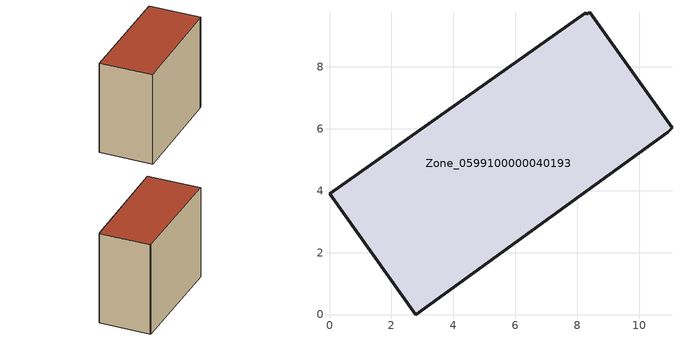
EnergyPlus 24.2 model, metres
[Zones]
Zone_0599100000040193
 floor ground (C_G): 11.06,6.03 10.92,5.89 2.78,0 0,3.9 8.28,9.74 8.31,9.69 8.41,9.76 z0
 wall outside (C_F): 11.06,6.03 8.41,9.76 8.31,9.69 8.28,9.74 0,3.9 2.78,0 10.92,5.89 11.06,6.03 z0:8.52
 roof outside (C_R): 10.92,5.89 11.06,6.03 8.41,9.76 8.31,9.69 8.28,9.74 0,3.9 2.78,0 z8.52
[BUILDING]
Pand.0599100000040193: North Axis=0; Terrain=City; Loads Convergence Tolerance Value=0.04; Temperature Convergence Tolerance Value=0.4; Solar Distribution=FullExterior; Maximum Number of Warmup Days=25; Minimum Number of Warmup Days=1
[Site:Location]
Rotterdam.The.Hague.AP_ZH_NLD Design_Conditions: Latitude=51.96; Longitude=4.45; Time Zone=1; Elevation=-4.5
[SITE:GROUNDTEMPERATURE:BUILDINGSURFACE]
18, 18, 18, 18, 18, 18, 18, 18, 18, 18, 18, 18
[MATERIAL] Thermal Absorptance=0.9; Solar Absorptance=0.7; Visible Absorptance=0.7
Name | Roughness | Thickness | Conductivity | Density | Specific Heat
G.TI.1975-1991 | MediumSmooth | 0.15 | 0.288461 | 540 | 1210
F.TI.1975-1991 | Rough | 0.3 | 0.230769 | 1920 | 840
R.TI.1975-1991 | MediumRough | 0.2 | 0.153846 | 1500 | 1000
[CONSTRUCTION]
C_G: G.TI.1975-1991
C_F: F.TI.1975-1991
C_R: R.TI.1975-1991
[ZONE]
Zone_0599100000040193: Type=1; Multiplier=1; Ceiling Height=Autocalculate; Volume=Autocalculate; Floor Area=autocalculate; Part of Total Floor Area=Yes
[ZONEINFILTRATION:DESIGNFLOWRATE]
Infil_Zone_0599100000040193: Zone or ZoneList or Space or SpaceList=Zone_0599100000040193; Schedule=AlwaysOn; Design Flow Rate Calculation Method=Flow/Area; Flow Rate per Floor Area=0.003; Constant Term Coefficient=1; Temperature Term Coefficient=0; Velocity Term Coefficient=0; Velocity Squared Term Coefficient=0
[HVACTEMPLATE:ZONE:IDEALLOADSAIRSYSTEM]
Zone_0599100000040193: Maximum Heating Supply Air Temperature=50; Minimum Cooling Supply Air Temperature=13; Maximum Heating Supply Air Humidity Ratio=0.0156; Minimum Cooling Supply Air Humidity Ratio=0.0077; Heating Limit=NoLimit; Cooling Limit=NoLimit; Dehumidification Control Type=ConstantSensibleHeatRatio; Cooling Sensible Heat Ratio=0.7; Dehumidification Setpoint=60; Humidification Control Type=None; Humidification Setpoint=30; Outdoor Air Method=None; Outdoor Air Flow Rate per Person=0.00944; Outdoor Air Flow Rate per Zone Floor Area=0; Outdoor Air Flow Rate per Zone=0; Demand Controlled Ventilation Type=None; Outdoor Air Economizer Type=NoEconomizer; Heat Recovery Type=None; Sensible Heat Recovery Effectiveness=0.7; Latent Heat Recovery Effectiveness=0.65
[ZONECONTROL:THERMOSTAT]
ThermostatControl_Zone_0599100000040193: Zone or ZoneList=Zone_0599100000040193; Control Type Schedule=DualSetpointControlType; Control 1=Thermostat_Zone_0599100000040193; Temperature Difference Between Cutout And Setpoint=0
[THERMOSTATSETPOINT:DUALSETPOINT]
Thermostat_Zone_0599100000040193: Heating Setpoint Temperature Schedule=HeatingSetpoint_Zone_0599100000040193; Cooling Setpoint Temperature Schedule=CoolingSetpoint_Zone_0599100000040193
[SCHEDULE:COMPACT]
HeatingSetpoint_Zone_0599100000040193: Through: 12/31, For: AllDays, Until: 24:00, 21
CoolingSetpoint_Zone_0599100000040193: Through: 12/31, For: AllDays, Until: 24:00, 24
DualSetpointControlType: Through: 12/31, For: AllDays, Until: 24:00, 4
AlwaysOn: Through: 12/31, For: AllDays, Until: 24:00, 1
